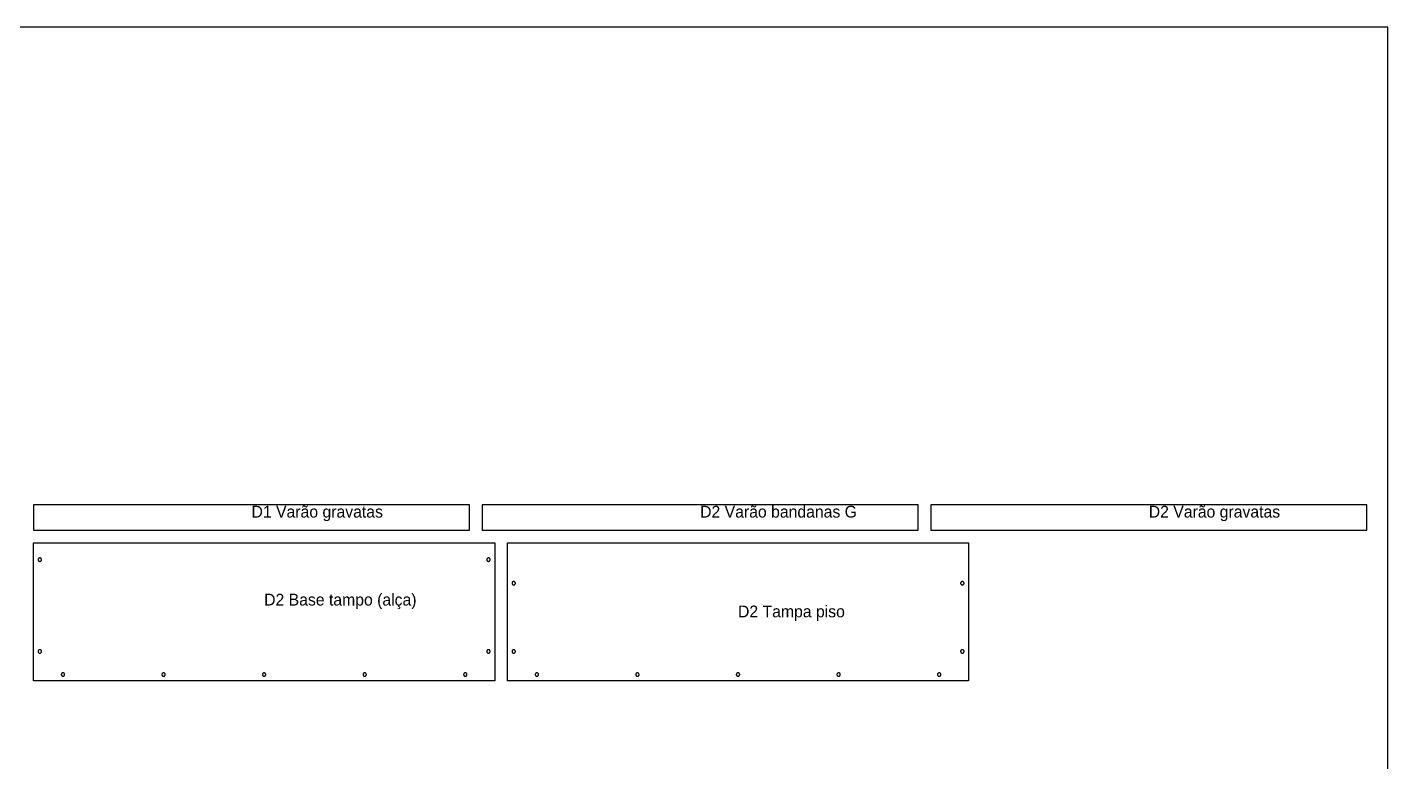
# Model space of a CAD drawing. Header units: millimetres. Extents: x 0 to 2802, y 0 to 1840.
# Drawn here: x 1134 to 2750, y 967 to 1840 of the extents above; entities that cross this region are included whole.
import ezdxf

# ---------------------------------------------------------------- set-up
doc = ezdxf.new("R2010")
doc.units = ezdxf.units.MM
for name, color, linetype in [('CHAPA_NAO_CORTAR', 8, 'Continuous'), ('CORTE_EXTERNO', 1, 'Continuous'), ('CORTE_INTERNO', 5, 'Continuous'), ('ETIQUETAS_NAO_CORTAR', 8, 'Continuous')]:
    doc.layers.add(name, color=color, linetype=linetype)

msp = doc.modelspace()

# ---------------------------------------------------------------- linework, layer by layer
at = {"layer": 'CHAPA_NAO_CORTAR'}
msp.add_lwpolyline([(0, 0), (2750, 0), (2750, 1840), (0, 1840)], close=True, dxfattribs=at)
at = {"layer": 'CORTE_EXTERNO'}
for points in [[(1659, 1242.5), (1659, 1272.5), (1141, 1272.5), (1141, 1242.5), (1659, 1242.5)], [(2192, 1242.5), (2192, 1272.5), (1674, 1272.5), (1674, 1242.5), (2192, 1242.5)], [(2725, 1242.5), (2725, 1272.5), (2207, 1272.5), (2207, 1242.5), (2725, 1242.5)], [(1141, 1063.5), (1141, 1227.5), (1689, 1227.5), (1689, 1063.5), (1141, 1063.5)], [(1704, 1063.5), (1704, 1227.5), (2252, 1227.5), (2252, 1063.5), (1704, 1063.5)]]:
    msp.add_lwpolyline(points, close=True, dxfattribs=at)
at = {"layer": 'CORTE_INTERNO'}
for points in [[(1149.9, 1208.9), (1149.8, 1209), (1149.6, 1209.2), (1149.4, 1209.3), (1149.3, 1209.3), (1149.1, 1209.4), (1148.9, 1209.5), (1148.7, 1209.5), (1148.5, 1209.5), (1148.3, 1209.5), (1148.1, 1209.5), (1147.9, 1209.4), (1147.7, 1209.3), (1147.6, 1209.3), (1147.4, 1209.2), (1147.2, 1209), (1147.1, 1208.9), (1147, 1208.8), (1146.8, 1208.6), (1146.7, 1208.4), (1146.7, 1208.3), (1146.6, 1208.1), (1146.5, 1207.9), (1146.5, 1207.7), (1146.5, 1207.5), (1146.5, 1207.3), (1146.5, 1207.1), (1146.6, 1206.9), (1146.7, 1206.7), (1146.7, 1206.6), (1146.8, 1206.4), (1147, 1206.2), (1147.1, 1206.1), (1147.2, 1206), (1147.4, 1205.8), (1147.6, 1205.7), (1147.7, 1205.7), (1147.9, 1205.6), (1148.1, 1205.5), (1148.3, 1205.5), (1148.5, 1205.5), (1148.7, 1205.5), (1148.9, 1205.5), (1149.1, 1205.6), (1149.3, 1205.7), (1149.4, 1205.7), (1149.6, 1205.8), (1149.8, 1206), (1149.9, 1206.1), (1150, 1206.2), (1150.2, 1206.4), (1150.3, 1206.6), (1150.3, 1206.7), (1150.4, 1206.9), (1150.5, 1207.1), (1150.5, 1207.3), (1150.5, 1207.5), (1150.5, 1207.7), (1150.5, 1207.9), (1150.4, 1208.1), (1150.3, 1208.3), (1150.3, 1208.4), (1150.2, 1208.6), (1150, 1208.8), (1149.9, 1208.9)], [(1683.2, 1208.6), (1683, 1208.8), (1682.9, 1208.9), (1682.8, 1209), (1682.6, 1209.2), (1682.4, 1209.3), (1682.3, 1209.3), (1682.1, 1209.4), (1681.9, 1209.5), (1681.7, 1209.5), (1681.5, 1209.5), (1681.3, 1209.5), (1681.1, 1209.5), (1680.9, 1209.4), (1680.7, 1209.3), (1680.6, 1209.3), (1680.4, 1209.2), (1680.2, 1209), (1680.1, 1208.9), (1680, 1208.8), (1679.8, 1208.6), (1679.7, 1208.4), (1679.7, 1208.3), (1679.6, 1208.1), (1679.5, 1207.9), (1679.5, 1207.7), (1679.5, 1207.5), (1679.5, 1207.3), (1679.5, 1207.1), (1679.6, 1206.9), (1679.7, 1206.7), (1679.7, 1206.6), (1679.8, 1206.4), (1680, 1206.2), (1680.1, 1206.1), (1680.2, 1206), (1680.4, 1205.8), (1680.6, 1205.7), (1680.7, 1205.7), (1680.9, 1205.6), (1681.1, 1205.5), (1681.3, 1205.5), (1681.5, 1205.5), (1681.7, 1205.5), (1681.9, 1205.5), (1682.1, 1205.6), (1682.3, 1205.7), (1682.4, 1205.7), (1682.6, 1205.8), (1682.8, 1206), (1682.9, 1206.1), (1683, 1206.2), (1683.2, 1206.4), (1683.3, 1206.6), (1683.3, 1206.7), (1683.4, 1206.9), (1683.5, 1207.1), (1683.5, 1207.3), (1683.5, 1207.5), (1683.5, 1207.7), (1683.5, 1207.9), (1683.4, 1208.1), (1683.3, 1208.3), (1683.3, 1208.4), (1683.2, 1208.6)], [(1712.9, 1180.9), (1712.8, 1181), (1712.6, 1181.2), (1712.4, 1181.3), (1712.3, 1181.3), (1712.1, 1181.4), (1711.9, 1181.5), (1711.7, 1181.5), (1711.5, 1181.5), (1711.3, 1181.5), (1711.1, 1181.5), (1710.9, 1181.4), (1710.7, 1181.3), (1710.6, 1181.3), (1710.4, 1181.2), (1710.2, 1181), (1710.1, 1180.9), (1710, 1180.8), (1709.8, 1180.6), (1709.7, 1180.4), (1709.7, 1180.3), (1709.6, 1180.1), (1709.5, 1179.9), (1709.5, 1179.7), (1709.5, 1179.5), (1709.5, 1179.3), (1709.5, 1179.1), (1709.6, 1178.9), (1709.7, 1178.7), (1709.7, 1178.6), (1709.8, 1178.4), (1710, 1178.2), (1710.1, 1178.1), (1710.2, 1178), (1710.4, 1177.8), (1710.6, 1177.7), (1710.7, 1177.7), (1710.9, 1177.6), (1711.1, 1177.5), (1711.3, 1177.5), (1711.5, 1177.5), (1711.7, 1177.5), (1711.9, 1177.5), (1712.1, 1177.6), (1712.3, 1177.7), (1712.4, 1177.7), (1712.6, 1177.8), (1712.8, 1178), (1712.9, 1178.1), (1713, 1178.2), (1713.2, 1178.4), (1713.3, 1178.6), (1713.3, 1178.7), (1713.4, 1178.9), (1713.5, 1179.1), (1713.5, 1179.3), (1713.5, 1179.5), (1713.5, 1179.7), (1713.5, 1179.9), (1713.4, 1180.1), (1713.3, 1180.3), (1713.3, 1180.4), (1713.2, 1180.6), (1713, 1180.8), (1712.9, 1180.9)], [(2246.2, 1180.6), (2246, 1180.8), (2245.9, 1180.9), (2245.8, 1181), (2245.6, 1181.2), (2245.4, 1181.3), (2245.3, 1181.3), (2245.1, 1181.4), (2244.9, 1181.5), (2244.7, 1181.5), (2244.5, 1181.5), (2244.3, 1181.5), (2244.1, 1181.5), (2243.9, 1181.4), (2243.7, 1181.3), (2243.6, 1181.3), (2243.4, 1181.2), (2243.2, 1181), (2243.1, 1180.9), (2243, 1180.8), (2242.8, 1180.6), (2242.7, 1180.4), (2242.7, 1180.3), (2242.6, 1180.1), (2242.5, 1179.9), (2242.5, 1179.7), (2242.5, 1179.5), (2242.5, 1179.3), (2242.5, 1179.1), (2242.6, 1178.9), (2242.7, 1178.7), (2242.7, 1178.6), (2242.8, 1178.4), (2243, 1178.2), (2243.1, 1178.1), (2243.2, 1178), (2243.4, 1177.8), (2243.6, 1177.7), (2243.7, 1177.7), (2243.9, 1177.6), (2244.1, 1177.5), (2244.3, 1177.5), (2244.5, 1177.5), (2244.7, 1177.5), (2244.9, 1177.5), (2245.1, 1177.6), (2245.3, 1177.7), (2245.4, 1177.7), (2245.6, 1177.8), (2245.8, 1178), (2245.9, 1178.1), (2246, 1178.2), (2246.2, 1178.4), (2246.3, 1178.6), (2246.3, 1178.7), (2246.4, 1178.9), (2246.5, 1179.1), (2246.5, 1179.3), (2246.5, 1179.5), (2246.5, 1179.7), (2246.5, 1179.9), (2246.4, 1180.1), (2246.3, 1180.3), (2246.3, 1180.4), (2246.2, 1180.6)], [(1149.8, 1100), (1149.6, 1100.2), (1149.4, 1100.3), (1149.3, 1100.3), (1149.1, 1100.4), (1148.9, 1100.5), (1148.7, 1100.5), (1148.5, 1100.5), (1148.3, 1100.5), (1148.1, 1100.5), (1147.9, 1100.4), (1147.7, 1100.3), (1147.6, 1100.3), (1147.4, 1100.2), (1147.2, 1100), (1147.1, 1099.9), (1147, 1099.8), (1146.8, 1099.6), (1146.7, 1099.4), (1146.7, 1099.3), (1146.6, 1099.1), (1146.5, 1098.9), (1146.5, 1098.7), (1146.5, 1098.5), (1146.5, 1098.3), (1146.5, 1098.1), (1146.6, 1097.9), (1146.7, 1097.7), (1146.7, 1097.6), (1146.8, 1097.4), (1147, 1097.2), (1147.1, 1097.1), (1147.2, 1097), (1147.4, 1096.8), (1147.6, 1096.7), (1147.7, 1096.7), (1147.9, 1096.6), (1148.1, 1096.5), (1148.3, 1096.5), (1148.5, 1096.5), (1148.7, 1096.5), (1148.9, 1096.5), (1149.1, 1096.6), (1149.3, 1096.7), (1149.4, 1096.7), (1149.6, 1096.8), (1149.8, 1097), (1149.9, 1097.1), (1150, 1097.2), (1150.2, 1097.4), (1150.3, 1097.6), (1150.3, 1097.7), (1150.4, 1097.9), (1150.5, 1098.1), (1150.5, 1098.3), (1150.5, 1098.5), (1150.5, 1098.7), (1150.5, 1098.9), (1150.4, 1099.1), (1150.3, 1099.3), (1150.3, 1099.4), (1150.2, 1099.6), (1150, 1099.8), (1149.9, 1099.9), (1149.8, 1100)], [(1683, 1099.8), (1682.9, 1099.9), (1682.8, 1100), (1682.6, 1100.2), (1682.4, 1100.3), (1682.3, 1100.3), (1682.1, 1100.4), (1681.9, 1100.5), (1681.7, 1100.5), (1681.5, 1100.5), (1681.3, 1100.5), (1681.1, 1100.5), (1680.9, 1100.4), (1680.7, 1100.3), (1680.6, 1100.3), (1680.4, 1100.2), (1680.2, 1100), (1680.1, 1099.9), (1680, 1099.8), (1679.8, 1099.6), (1679.7, 1099.4), (1679.7, 1099.3), (1679.6, 1099.1), (1679.5, 1098.9), (1679.5, 1098.7), (1679.5, 1098.5), (1679.5, 1098.3), (1679.5, 1098.1), (1679.6, 1097.9), (1679.7, 1097.7), (1679.7, 1097.6), (1679.8, 1097.4), (1680, 1097.2), (1680.1, 1097.1), (1680.2, 1097), (1680.4, 1096.8), (1680.6, 1096.7), (1680.7, 1096.7), (1680.9, 1096.6), (1681.1, 1096.5), (1681.3, 1096.5), (1681.5, 1096.5), (1681.7, 1096.5), (1681.9, 1096.5), (1682.1, 1096.6), (1682.3, 1096.7), (1682.4, 1096.7), (1682.6, 1096.8), (1682.8, 1097), (1682.9, 1097.1), (1683, 1097.2), (1683.2, 1097.4), (1683.3, 1097.6), (1683.3, 1097.7), (1683.4, 1097.9), (1683.5, 1098.1), (1683.5, 1098.3), (1683.5, 1098.5), (1683.5, 1098.7), (1683.5, 1098.9), (1683.4, 1099.1), (1683.3, 1099.3), (1683.3, 1099.4), (1683.2, 1099.6), (1683, 1099.8)], [(1712.8, 1100), (1712.6, 1100.2), (1712.4, 1100.3), (1712.3, 1100.3), (1712.1, 1100.4), (1711.9, 1100.5), (1711.7, 1100.5), (1711.5, 1100.5), (1711.3, 1100.5), (1711.1, 1100.5), (1710.9, 1100.4), (1710.7, 1100.3), (1710.6, 1100.3), (1710.4, 1100.2), (1710.2, 1100), (1710.1, 1099.9), (1710, 1099.8), (1709.8, 1099.6), (1709.7, 1099.4), (1709.7, 1099.3), (1709.6, 1099.1), (1709.5, 1098.9), (1709.5, 1098.7), (1709.5, 1098.5), (1709.5, 1098.3), (1709.5, 1098.1), (1709.6, 1097.9), (1709.7, 1097.7), (1709.7, 1097.6), (1709.8, 1097.4), (1710, 1097.2), (1710.1, 1097.1), (1710.2, 1097), (1710.4, 1096.8), (1710.6, 1096.7), (1710.7, 1096.7), (1710.9, 1096.6), (1711.1, 1096.5), (1711.3, 1096.5), (1711.5, 1096.5), (1711.7, 1096.5), (1711.9, 1096.5), (1712.1, 1096.6), (1712.3, 1096.7), (1712.4, 1096.7), (1712.6, 1096.8), (1712.8, 1097), (1712.9, 1097.1), (1713, 1097.2), (1713.2, 1097.4), (1713.3, 1097.6), (1713.3, 1097.7), (1713.4, 1097.9), (1713.5, 1098.1), (1713.5, 1098.3), (1713.5, 1098.5), (1713.5, 1098.7), (1713.5, 1098.9), (1713.4, 1099.1), (1713.3, 1099.3), (1713.3, 1099.4), (1713.2, 1099.6), (1713, 1099.8), (1712.9, 1099.9), (1712.8, 1100)], [(2246, 1099.8), (2245.9, 1099.9), (2245.8, 1100), (2245.6, 1100.2), (2245.4, 1100.3), (2245.3, 1100.3), (2245.1, 1100.4), (2244.9, 1100.5), (2244.7, 1100.5), (2244.5, 1100.5), (2244.3, 1100.5), (2244.1, 1100.5), (2243.9, 1100.4), (2243.7, 1100.3), (2243.6, 1100.3), (2243.4, 1100.2), (2243.2, 1100), (2243.1, 1099.9), (2243, 1099.8), (2242.8, 1099.6), (2242.7, 1099.4), (2242.7, 1099.3), (2242.6, 1099.1), (2242.5, 1098.9), (2242.5, 1098.7), (2242.5, 1098.5), (2242.5, 1098.3), (2242.5, 1098.1), (2242.6, 1097.9), (2242.7, 1097.7), (2242.7, 1097.6), (2242.8, 1097.4), (2243, 1097.2), (2243.1, 1097.1), (2243.2, 1097), (2243.4, 1096.8), (2243.6, 1096.7), (2243.7, 1096.7), (2243.9, 1096.6), (2244.1, 1096.5), (2244.3, 1096.5), (2244.5, 1096.5), (2244.7, 1096.5), (2244.9, 1096.5), (2245.1, 1096.6), (2245.3, 1096.7), (2245.4, 1096.7), (2245.6, 1096.8), (2245.8, 1097), (2245.9, 1097.1), (2246, 1097.2), (2246.2, 1097.4), (2246.3, 1097.6), (2246.3, 1097.7), (2246.4, 1097.9), (2246.5, 1098.1), (2246.5, 1098.3), (2246.5, 1098.5), (2246.5, 1098.7), (2246.5, 1098.9), (2246.4, 1099.1), (2246.3, 1099.3), (2246.3, 1099.4), (2246.2, 1099.6), (2246, 1099.8)], [(1177.8, 1071.9), (1177.7, 1072.1), (1177.5, 1072.3), (1177.4, 1072.4), (1177.3, 1072.5), (1177.1, 1072.7), (1176.9, 1072.8), (1176.8, 1072.8), (1176.6, 1072.9), (1176.4, 1073), (1176.2, 1073), (1176, 1073), (1175.8, 1073), (1175.6, 1073), (1175.4, 1072.9), (1175.2, 1072.8), (1175.1, 1072.8), (1174.9, 1072.7), (1174.7, 1072.5), (1174.6, 1072.4), (1174.5, 1072.3), (1174.3, 1072.1), (1174.2, 1071.9), (1174.2, 1071.8), (1174.1, 1071.6), (1174, 1071.4), (1174, 1071.2), (1174, 1071), (1174, 1070.8), (1174, 1070.6), (1174.1, 1070.4), (1174.2, 1070.2), (1174.2, 1070.1), (1174.3, 1069.9), (1174.5, 1069.7), (1174.6, 1069.6), (1174.7, 1069.5), (1174.9, 1069.3), (1175.1, 1069.2), (1175.2, 1069.2), (1175.4, 1069.1), (1175.6, 1069), (1175.8, 1069), (1176, 1069), (1176.2, 1069), (1176.4, 1069), (1176.6, 1069.1), (1176.8, 1069.2), (1176.9, 1069.2), (1177.1, 1069.3), (1177.3, 1069.5), (1177.4, 1069.6), (1177.5, 1069.7), (1177.7, 1069.9), (1177.8, 1070.1), (1177.8, 1070.2), (1177.9, 1070.4), (1178, 1070.6), (1178, 1070.8), (1178, 1071), (1178, 1071.2), (1178, 1071.4), (1177.9, 1071.6), (1177.8, 1071.8), (1177.8, 1071.9)], [(1297.3, 1071.8), (1297.3, 1071.9), (1297.2, 1072.1), (1297, 1072.3), (1296.9, 1072.4), (1296.8, 1072.5), (1296.6, 1072.7), (1296.4, 1072.8), (1296.3, 1072.8), (1296.1, 1072.9), (1295.9, 1073), (1295.7, 1073), (1295.5, 1073), (1295.3, 1073), (1295.1, 1073), (1294.9, 1072.9), (1294.7, 1072.8), (1294.6, 1072.8), (1294.4, 1072.7), (1294.2, 1072.5), (1294.1, 1072.4), (1294, 1072.3), (1293.8, 1072.1), (1293.7, 1071.9), (1293.7, 1071.8), (1293.6, 1071.6), (1293.5, 1071.4), (1293.5, 1071.2), (1293.5, 1071), (1293.5, 1070.8), (1293.5, 1070.6), (1293.6, 1070.4), (1293.7, 1070.2), (1293.7, 1070.1), (1293.8, 1069.9), (1294, 1069.7), (1294.1, 1069.6), (1294.2, 1069.5), (1294.4, 1069.3), (1294.6, 1069.2), (1294.7, 1069.2), (1294.9, 1069.1), (1295.1, 1069), (1295.3, 1069), (1295.5, 1069), (1295.7, 1069), (1295.9, 1069), (1296.1, 1069.1), (1296.3, 1069.2), (1296.4, 1069.2), (1296.6, 1069.3), (1296.8, 1069.5), (1296.9, 1069.6), (1297, 1069.7), (1297.2, 1069.9), (1297.3, 1070.1), (1297.3, 1070.2), (1297.4, 1070.4), (1297.5, 1070.6), (1297.5, 1070.8), (1297.5, 1071), (1297.5, 1071.2), (1297.5, 1071.4), (1297.4, 1071.6), (1297.3, 1071.8)], [(1416.9, 1071.6), (1416.8, 1071.8), (1416.8, 1071.9), (1416.7, 1072.1), (1416.5, 1072.3), (1416.4, 1072.4), (1416.3, 1072.5), (1416.1, 1072.7), (1415.9, 1072.8), (1415.8, 1072.8), (1415.6, 1072.9), (1415.4, 1073), (1415.2, 1073), (1415, 1073), (1414.8, 1073), (1414.6, 1073), (1414.4, 1072.9), (1414.2, 1072.8), (1414.1, 1072.8), (1413.9, 1072.7), (1413.7, 1072.5), (1413.6, 1072.4), (1413.5, 1072.3), (1413.3, 1072.1), (1413.2, 1071.9), (1413.2, 1071.8), (1413.1, 1071.6), (1413, 1071.4), (1413, 1071.2), (1413, 1071), (1413, 1070.8), (1413, 1070.6), (1413.1, 1070.4), (1413.2, 1070.2), (1413.2, 1070.1), (1413.3, 1069.9), (1413.5, 1069.7), (1413.6, 1069.6), (1413.7, 1069.5), (1413.9, 1069.3), (1414.1, 1069.2), (1414.2, 1069.2), (1414.4, 1069.1), (1414.6, 1069), (1414.8, 1069), (1415, 1069), (1415.2, 1069), (1415.4, 1069), (1415.6, 1069.1), (1415.8, 1069.2), (1415.9, 1069.2), (1416.1, 1069.3), (1416.3, 1069.5), (1416.4, 1069.6), (1416.5, 1069.7), (1416.7, 1069.9), (1416.8, 1070.1), (1416.8, 1070.2), (1416.9, 1070.4), (1417, 1070.6), (1417, 1070.8), (1417, 1071), (1417, 1071.2), (1417, 1071.4), (1416.9, 1071.6)], [(1536.5, 1071.4), (1536.4, 1071.6), (1536.3, 1071.8), (1536.3, 1071.9), (1536.2, 1072.1), (1536, 1072.3), (1535.9, 1072.4), (1535.8, 1072.5), (1535.6, 1072.7), (1535.4, 1072.8), (1535.3, 1072.8), (1535.1, 1072.9), (1534.9, 1073), (1534.7, 1073), (1534.5, 1073), (1534.3, 1073), (1534.1, 1073), (1533.9, 1072.9), (1533.7, 1072.8), (1533.6, 1072.8), (1533.4, 1072.7), (1533.2, 1072.5), (1533.1, 1072.4), (1533, 1072.3), (1532.8, 1072.1), (1532.7, 1071.9), (1532.7, 1071.8), (1532.6, 1071.6), (1532.5, 1071.4), (1532.5, 1071.2), (1532.5, 1071), (1532.5, 1070.8), (1532.5, 1070.6), (1532.6, 1070.4), (1532.7, 1070.2), (1532.7, 1070.1), (1532.8, 1069.9), (1533, 1069.7), (1533.1, 1069.6), (1533.2, 1069.5), (1533.4, 1069.3), (1533.6, 1069.2), (1533.7, 1069.2), (1533.9, 1069.1), (1534.1, 1069), (1534.3, 1069), (1534.5, 1069), (1534.7, 1069), (1534.9, 1069), (1535.1, 1069.1), (1535.3, 1069.2), (1535.4, 1069.2), (1535.6, 1069.3), (1535.8, 1069.5), (1535.9, 1069.6), (1536, 1069.7), (1536.2, 1069.9), (1536.3, 1070.1), (1536.3, 1070.2), (1536.4, 1070.4), (1536.5, 1070.6), (1536.5, 1070.8), (1536.5, 1071), (1536.5, 1071.2), (1536.5, 1071.4)], [(1656, 1071.2), (1656, 1071.4), (1655.9, 1071.6), (1655.8, 1071.8), (1655.8, 1071.9), (1655.7, 1072.1), (1655.5, 1072.3), (1655.4, 1072.4), (1655.3, 1072.5), (1655.1, 1072.7), (1654.9, 1072.8), (1654.8, 1072.8), (1654.6, 1072.9), (1654.4, 1073), (1654.2, 1073), (1654, 1073), (1653.8, 1073), (1653.6, 1073), (1653.4, 1072.9), (1653.2, 1072.8), (1653.1, 1072.8), (1652.9, 1072.7), (1652.7, 1072.5), (1652.6, 1072.4), (1652.5, 1072.3), (1652.3, 1072.1), (1652.2, 1071.9), (1652.2, 1071.8), (1652.1, 1071.6), (1652, 1071.4), (1652, 1071.2), (1652, 1071), (1652, 1070.8), (1652, 1070.6), (1652.1, 1070.4), (1652.2, 1070.2), (1652.2, 1070.1), (1652.3, 1069.9), (1652.5, 1069.7), (1652.6, 1069.6), (1652.7, 1069.5), (1652.9, 1069.3), (1653.1, 1069.2), (1653.2, 1069.2), (1653.4, 1069.1), (1653.6, 1069), (1653.8, 1069), (1654, 1069), (1654.2, 1069), (1654.4, 1069), (1654.6, 1069.1), (1654.8, 1069.2), (1654.9, 1069.2), (1655.1, 1069.3), (1655.3, 1069.5), (1655.4, 1069.6), (1655.5, 1069.7), (1655.7, 1069.9), (1655.8, 1070.1), (1655.8, 1070.2), (1655.9, 1070.4), (1656, 1070.6), (1656, 1070.8), (1656, 1071), (1656, 1071.2)], [(1740.8, 1071.9), (1740.7, 1072.1), (1740.5, 1072.3), (1740.4, 1072.4), (1740.3, 1072.5), (1740.1, 1072.7), (1739.9, 1072.8), (1739.8, 1072.8), (1739.6, 1072.9), (1739.4, 1073), (1739.2, 1073), (1739, 1073), (1738.8, 1073), (1738.6, 1073), (1738.4, 1072.9), (1738.2, 1072.8), (1738.1, 1072.8), (1737.9, 1072.7), (1737.7, 1072.5), (1737.6, 1072.4), (1737.5, 1072.3), (1737.3, 1072.1), (1737.2, 1071.9), (1737.2, 1071.8), (1737.1, 1071.6), (1737, 1071.4), (1737, 1071.2), (1737, 1071), (1737, 1070.8), (1737, 1070.6), (1737.1, 1070.4), (1737.2, 1070.2), (1737.2, 1070.1), (1737.3, 1069.9), (1737.5, 1069.7), (1737.6, 1069.6), (1737.7, 1069.5), (1737.9, 1069.3), (1738.1, 1069.2), (1738.2, 1069.2), (1738.4, 1069.1), (1738.6, 1069), (1738.8, 1069), (1739, 1069), (1739.2, 1069), (1739.4, 1069), (1739.6, 1069.1), (1739.8, 1069.2), (1739.9, 1069.2), (1740.1, 1069.3), (1740.3, 1069.5), (1740.4, 1069.6), (1740.5, 1069.7), (1740.7, 1069.9), (1740.8, 1070.1), (1740.8, 1070.2), (1740.9, 1070.4), (1741, 1070.6), (1741, 1070.8), (1741, 1071), (1741, 1071.2), (1741, 1071.4), (1740.9, 1071.6), (1740.8, 1071.8), (1740.8, 1071.9)], [(1860.3, 1071.8), (1860.3, 1071.9), (1860.2, 1072.1), (1860, 1072.3), (1859.9, 1072.4), (1859.8, 1072.5), (1859.6, 1072.7), (1859.4, 1072.8), (1859.3, 1072.8), (1859.1, 1072.9), (1858.9, 1073), (1858.7, 1073), (1858.5, 1073), (1858.3, 1073), (1858.1, 1073), (1857.9, 1072.9), (1857.7, 1072.8), (1857.6, 1072.8), (1857.4, 1072.7), (1857.2, 1072.5), (1857.1, 1072.4), (1857, 1072.3), (1856.8, 1072.1), (1856.7, 1071.9), (1856.7, 1071.8), (1856.6, 1071.6), (1856.5, 1071.4), (1856.5, 1071.2), (1856.5, 1071), (1856.5, 1070.8), (1856.5, 1070.6), (1856.6, 1070.4), (1856.7, 1070.2), (1856.7, 1070.1), (1856.8, 1069.9), (1857, 1069.7), (1857.1, 1069.6), (1857.2, 1069.5), (1857.4, 1069.3), (1857.6, 1069.2), (1857.7, 1069.2), (1857.9, 1069.1), (1858.1, 1069), (1858.3, 1069), (1858.5, 1069), (1858.7, 1069), (1858.9, 1069), (1859.1, 1069.1), (1859.3, 1069.2), (1859.4, 1069.2), (1859.6, 1069.3), (1859.8, 1069.5), (1859.9, 1069.6), (1860, 1069.7), (1860.2, 1069.9), (1860.3, 1070.1), (1860.3, 1070.2), (1860.4, 1070.4), (1860.5, 1070.6), (1860.5, 1070.8), (1860.5, 1071), (1860.5, 1071.2), (1860.5, 1071.4), (1860.4, 1071.6), (1860.3, 1071.8)], [(1979.9, 1071.6), (1979.8, 1071.8), (1979.8, 1071.9), (1979.7, 1072.1), (1979.5, 1072.3), (1979.4, 1072.4), (1979.3, 1072.5), (1979.1, 1072.7), (1978.9, 1072.8), (1978.8, 1072.8), (1978.6, 1072.9), (1978.4, 1073), (1978.2, 1073), (1978, 1073), (1977.8, 1073), (1977.6, 1073), (1977.4, 1072.9), (1977.2, 1072.8), (1977.1, 1072.8), (1976.9, 1072.7), (1976.7, 1072.5), (1976.6, 1072.4), (1976.5, 1072.3), (1976.3, 1072.1), (1976.2, 1071.9), (1976.2, 1071.8), (1976.1, 1071.6), (1976, 1071.4), (1976, 1071.2), (1976, 1071), (1976, 1070.8), (1976, 1070.6), (1976.1, 1070.4), (1976.2, 1070.2), (1976.2, 1070.1), (1976.3, 1069.9), (1976.5, 1069.7), (1976.6, 1069.6), (1976.7, 1069.5), (1976.9, 1069.3), (1977.1, 1069.2), (1977.2, 1069.2), (1977.4, 1069.1), (1977.6, 1069), (1977.8, 1069), (1978, 1069), (1978.2, 1069), (1978.4, 1069), (1978.6, 1069.1), (1978.8, 1069.2), (1978.9, 1069.2), (1979.1, 1069.3), (1979.3, 1069.5), (1979.4, 1069.6), (1979.5, 1069.7), (1979.7, 1069.9), (1979.8, 1070.1), (1979.8, 1070.2), (1979.9, 1070.4), (1980, 1070.6), (1980, 1070.8), (1980, 1071), (1980, 1071.2), (1980, 1071.4), (1979.9, 1071.6)], [(2099.5, 1071.4), (2099.4, 1071.6), (2099.3, 1071.8), (2099.3, 1071.9), (2099.2, 1072.1), (2099, 1072.3), (2098.9, 1072.4), (2098.8, 1072.5), (2098.6, 1072.7), (2098.4, 1072.8), (2098.3, 1072.8), (2098.1, 1072.9), (2097.9, 1073), (2097.7, 1073), (2097.5, 1073), (2097.3, 1073), (2097.1, 1073), (2096.9, 1072.9), (2096.7, 1072.8), (2096.6, 1072.8), (2096.4, 1072.7), (2096.2, 1072.5), (2096.1, 1072.4), (2096, 1072.3), (2095.8, 1072.1), (2095.7, 1071.9), (2095.7, 1071.8), (2095.6, 1071.6), (2095.5, 1071.4), (2095.5, 1071.2), (2095.5, 1071), (2095.5, 1070.8), (2095.5, 1070.6), (2095.6, 1070.4), (2095.7, 1070.2), (2095.7, 1070.1), (2095.8, 1069.9), (2096, 1069.7), (2096.1, 1069.6), (2096.2, 1069.5), (2096.4, 1069.3), (2096.6, 1069.2), (2096.7, 1069.2), (2096.9, 1069.1), (2097.1, 1069), (2097.3, 1069), (2097.5, 1069), (2097.7, 1069), (2097.9, 1069), (2098.1, 1069.1), (2098.3, 1069.2), (2098.4, 1069.2), (2098.6, 1069.3), (2098.8, 1069.5), (2098.9, 1069.6), (2099, 1069.7), (2099.2, 1069.9), (2099.3, 1070.1), (2099.3, 1070.2), (2099.4, 1070.4), (2099.5, 1070.6), (2099.5, 1070.8), (2099.5, 1071), (2099.5, 1071.2), (2099.5, 1071.4)], [(2219, 1071.2), (2219, 1071.4), (2218.9, 1071.6), (2218.8, 1071.8), (2218.8, 1071.9), (2218.7, 1072.1), (2218.5, 1072.3), (2218.4, 1072.4), (2218.3, 1072.5), (2218.1, 1072.7), (2217.9, 1072.8), (2217.8, 1072.8), (2217.6, 1072.9), (2217.4, 1073), (2217.2, 1073), (2217, 1073), (2216.8, 1073), (2216.6, 1073), (2216.4, 1072.9), (2216.2, 1072.8), (2216.1, 1072.8), (2215.9, 1072.7), (2215.7, 1072.5), (2215.6, 1072.4), (2215.5, 1072.3), (2215.3, 1072.1), (2215.2, 1071.9), (2215.2, 1071.8), (2215.1, 1071.6), (2215, 1071.4), (2215, 1071.2), (2215, 1071), (2215, 1070.8), (2215, 1070.6), (2215.1, 1070.4), (2215.2, 1070.2), (2215.2, 1070.1), (2215.3, 1069.9), (2215.5, 1069.7), (2215.6, 1069.6), (2215.7, 1069.5), (2215.9, 1069.3), (2216.1, 1069.2), (2216.2, 1069.2), (2216.4, 1069.1), (2216.6, 1069), (2216.8, 1069), (2217, 1069), (2217.2, 1069), (2217.4, 1069), (2217.6, 1069.1), (2217.8, 1069.2), (2217.9, 1069.2), (2218.1, 1069.3), (2218.3, 1069.5), (2218.4, 1069.6), (2218.5, 1069.7), (2218.7, 1069.9), (2218.8, 1070.1), (2218.8, 1070.2), (2218.9, 1070.4), (2219, 1070.6), (2219, 1070.8), (2219, 1071), (2219, 1071.2)]]:
    msp.add_lwpolyline(points, close=True, dxfattribs=at)

# ---------------------------------------------------------------- texts
at = {"layer": 'ETIQUETAS_NAO_CORTAR'}
for s, p in [('D1 Varão gravatas', (1400, 1257.5)), ('D2 Varão bandanas G', (1933, 1257.5)), ('D2 Varão gravatas', (2466, 1257.5)), ('D2 Base tampo (alça)', (1415, 1153)), ('D2 Tampa piso', (1978, 1139))]:
    msp.add_text(s, height=14, dxfattribs=at).set_placement(p)

doc.saveas('drawing.dxf')
